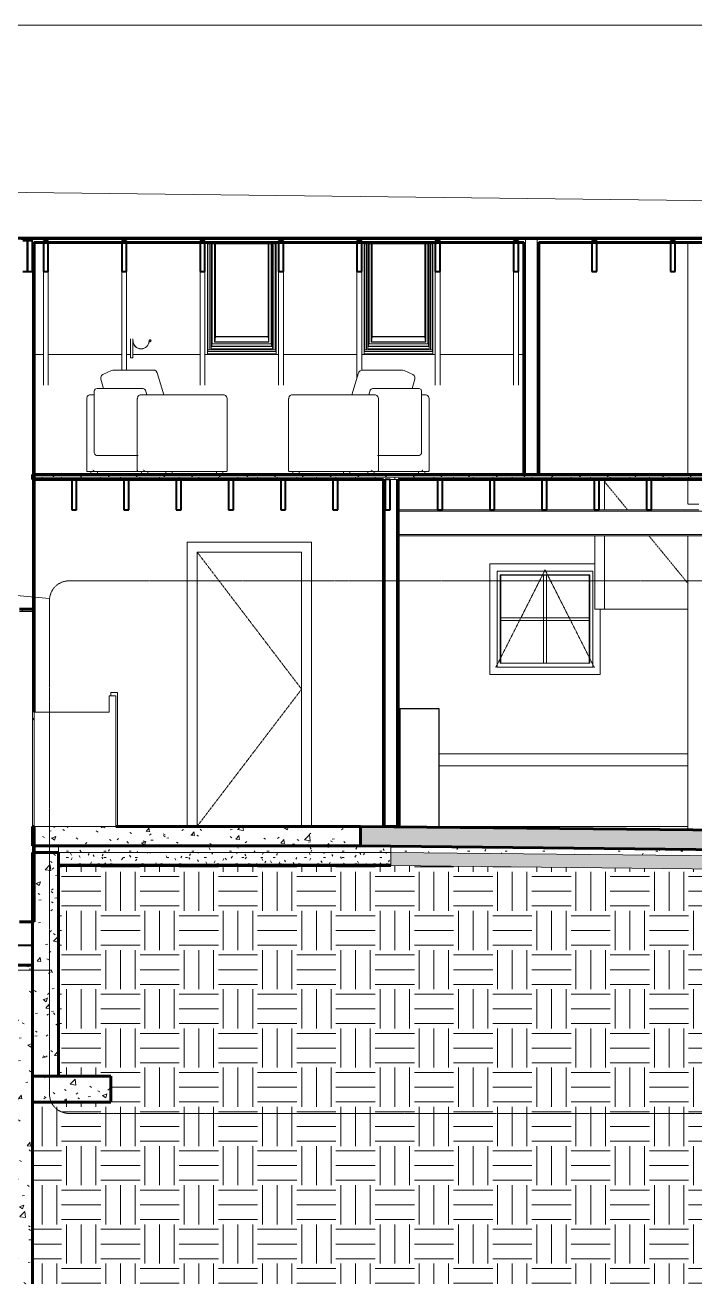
# Model space of a CAD drawing. Header units: inches. Extents: x 94 to 2128, y -110 to 279.
# Drawn here: x 1597 to 1802.1, y -110.1 to 275.3 of the extents above; entities that cross this region are included whole.
import ezdxf

# ---------------------------------------------------------------- set-up
doc = ezdxf.new("R2010")
doc.units = ezdxf.units.IN
doc.header["$MEASUREMENT"] = 0
for name, pattern in [('Dash 1_16_', [0.125, 0.0625, -0.0625]), ('Dash Dot 3_16_', [0.3125, 0.1875, -0.0625, 0, -0.0625]), ('Hidden 1_8_', [0.1875, 0.125, -0.0625])]:
    doc.linetypes.add(name, pattern=pattern)
for name, color, linetype, lineweight in [('A-ANNO-SYMB', 150, 'Continuous', 9), ('A-DETL-HDLN', 90, 'Hidden 1_8_', 9), ('A-DOOR', 31, 'Continuous', 18), ('A-DOOR-FRAM', 31, 'Continuous', 9), ('A-FLOR', 192, 'Continuous', 18), ('A-FLOR-MCUT', 51, 'Continuous', 18), ('A-FLOR-PATT', 8, 'Continuous', 60), ('A-GENM', 13, 'Continuous', 9), ('A-GLAZ', 151, 'Continuous', 18), ('A-ROOF', 132, 'Continuous', 18), ('A-ROOF-OTLN', 132, 'Continuous', 9), ('A-WALL', 113, 'Continuous', 18), ('A-WALL-PATT', 111, 'Continuous', 18), ('C-BLDG-PADS', 91, 'Continuous', 9), ('C-TOPO', 7, 'Continuous', 9), ('I-FURN', 30, 'Continuous', 9), ('I-WALL', 2, 'Continuous', 18), ('L-SITE-WALL', 31, 'Continuous', 18), ('Q-CASE', 31, 'Continuous', 9), ('Q-SPCQ', 91, 'Continuous', 9), ('S-BEAM', 12, 'Continuous', 9), ('S-COLS', 52, 'Continuous', 9), ('S-FNDN', 32, 'Continuous', 18)]:
    doc.layers.add(name, color=color, linetype=linetype, lineweight=lineweight)
pattern_1 = [(0, (-179.802, -54.394), (15.36, 3.84), [0.634, -10.886, 0.634, -10.886, -61.44]), (0, (-179.802, -54.394), (15.36, 3.84), [-23.04, 0.634, -22.406, 0.634, -10.886, -26.88]), (0, (-179.802, -54.394), (15.36, 3.84), [-57.6, 0.634, -7.046, 0.634, -18.566]), (120, (-174.042, -52.474), (-11.0055376, 11.38215), [0.634, -10.886, 0.634, -10.886, -61.44]), (120, (-174.042, -52.474), (-11.0055376, 11.38215), [-23.04, 0.634, -22.406, 0.634, -10.886, -26.88]), (120, (-174.042, -52.474), (-11.0055376, 11.38215), [-57.6, 0.634, -7.046, 0.634, -18.566]), (240, (-172.122, -44.794), (-4.3544624, -15.22215), [0.634, -10.886, 0.634, -10.886, -61.44]), (240, (-172.122, -44.794), (-4.3544624, -15.22215), [-23.04, 0.634, -22.406, 0.634, -10.886, -26.88]), (240, (-172.122, -44.794), (-4.3544624, -15.22215), [-57.6, 0.634, -7.046, 0.634, -18.566])]
pattern_2 = [(0, (-179.802, -54.394), (12, 12), [12, -12]), (0, (-179.802, -49.894), (12, 12), [12, -12]), (0, (-179.802, -45.394), (12, 12), [12, -12]), (90, (-178.302, -43.894), (-12, 12), [12, -12]), (90, (-173.802, -43.894), (-12, 12), [12, -12]), (90, (-169.302, -43.894), (-12, 12), [12, -12])]
pattern_3 = [(0, (-179.802, -54.394), (7.68, 1.92), [0.634, -5.126, 0.634, -5.126, -30.72]), (0, (-179.802, -54.394), (7.68, 1.92), [-11.52, 0.634, -10.886, 0.634, -5.126, -13.44]), (0, (-179.802, -54.394), (7.68, 1.92), [-28.8, 0.634, -3.206, 0.634, -8.966]), (120, (-176.922, -53.434), (-5.5027688, 5.6910751), [0.634, -5.126, 0.634, -5.126, -30.72]), (120, (-176.922, -53.434), (-5.5027688, 5.6910751), [-11.52, 0.634, -10.886, 0.634, -5.126, -13.44]), (120, (-176.922, -53.434), (-5.5027688, 5.6910751), [-28.8, 0.634, -3.206, 0.634, -8.966]), (240, (-175.962, -49.594), (-2.1772312, -7.6110751), [0.634, -5.126, 0.634, -5.126, -30.72]), (240, (-175.962, -49.594), (-2.1772312, -7.6110751), [-11.52, 0.634, -10.886, 0.634, -5.126, -13.44]), (240, (-175.962, -49.594), (-2.1772312, -7.6110751), [-28.8, 0.634, -3.206, 0.634, -8.966])]
pattern_4 = [(90, (-179.802, -54.394), (-6, 4e-16), [])]
pattern_5 = [(50, (-179.802, -54.394), (13.77135, -1.20496), [1.44, -15.84]), (355, (-179.802, -54.394), (-2.66442, 14.44218), [1.152, -12.672]), (100.451, (-178.654, -54.494), (11.107076, 13.237366), [1.224, -13.462]), (46.184, (-179.802, -50.554), (20.49128, -3.17785), [2.16, -23.76]), (96.636, (-178.094, -50.819), (17.94587, 18.70315), [1.836, -20.193]), (351.184, (-179.802, -50.554), (17.94541, 18.70261), [1.728, -19.008]), (21, (-177.882, -51.514), (11.46052, -7.730365), [1.44, -15.84]), (326, (-177.882, -51.514), (4.67135, 13.92315), [1.152, -12.672]), (71.451, (-176.927, -52.158), (16.13207, 6.19284), [1.224, -13.462]), (37.5, (-179.802, -54.394), (0.233123, 6.39175), [0.634, -11.885, 0.634, -12.23, -12.72]), (37.5, (-179.802, -54.394), (0.233123, 6.39175), [-25.382, 0.634, -12.086]), (7.5, (-179.802, -54.394), (5.05073, 7.57304), [0.634, -6.701, 0.634, -11.597, -4.848]), (7.5, (-179.802, -54.394), (5.05073, 7.57304), [-19.565, 0.634, -4.214]), (327.5, (-184.084, -54.394), (10.24958, -0.43289), [0.634, -4.166, 0.634, -14.342, -19.872]), (327.5, (-184.084, -54.394), (10.24958, -0.43289), [-19.776, 0.634, -19.238]), (317.5, (-186.004, -54.394), (11.19739, 1.922144), [0.634, -5.606, 0.634, -9.312, -14.112]), (317.5, (-186.004, -54.394), (11.19739, 1.922144), [-16.186, 0.634, -13.478])]

# ---------------------------------------------------------------- blocks, each defined once
blk = doc.blocks.new('Dryer - 27_ x 25_ x 35_-194783-Section - North_South - Looking East - Kitchen _ Stair _ Garage')
at = {"layer": 'Q-SPCQ'}
for p, q in [((-35.72, 71), (-37.72, 71)), ((-37.72, 71), (-37.72, 70)), ((-35.72, 30), (-35.72, 71))]:
    blk.add_line(p, q, dxfattribs=at)
blk = doc.blocks.new('Casework 7 - Casework 1-284138-Section - North_South - Looking East - Kitchen _ Stair _ Garage')
at = {"layer": 'Q-CASE', "lineweight": 30}
for p, q in [((62.78, 66), (50.78, 66)), ((50.78, 66), (50.78, 30)), ((62.78, 30), (62.78, 66)), ((50.78, 30), (62.78, 30))]:
    blk.add_line(p, q, dxfattribs=at)
blk = doc.blocks.new('Single-Flush - 32_ x 84_-V17-Section - North_South - Looking East - Kitchen _ Stair _ Garage')
at = {"layer": 'A-DOOR', "linetype": 'Dash 1_16_', "lineweight": 9}
for p in [(-11.32, 114), (-11.32, 30)]:
    blk.add_line(p, (20.68, 72), dxfattribs=at)
at = {"layer": 'A-DOOR-FRAM'}
for p, q in [((-14.32, 117), (-14.32, 30)), ((23.68, 117), (-14.32, 117)), ((23.68, 30), (23.68, 117)), ((-11.32, 30), (-11.32, 114)), ((-11.32, 114), (20.68, 114)), ((20.68, 114), (20.68, 30))]:
    blk.add_line(p, q, dxfattribs=at)
blk = doc.blocks.new('Single_Seat_Sofa_by_Vaghi_13650 - Vaghi A1S-Single Seat-V18-Section - North_South - Looking East - Kitchen _ Stair _ Garage')
at = {"layer": 'I-FURN'}
for p, q in [((51.68, 169.68), (39.07, 169.68)), ((52.06, 169.6), (51.68, 169.68)), ((54.76, 168.38), (52.06, 169.6)), ((38.09, 168.88), (36.1, 162.1)), ((54.52, 164.07), (55.36, 166.9)), ((42.41, 162.1), (17.57, 162.1)), ((41.72, 163.53), (41.3, 162.1)), ((43.95, 164.07), (42.39, 164.07)), ((43.34, 162.1), (42.41, 162.1)), ((56.67, 164.07), (43.95, 164.07)), ((57.92, 162.1), (57.38, 162.1)), ((57.39, 144.39), (57.39, 163.28)), ((58.84, 162.1), (57.92, 162.1)), ((16.71, 160.92), (16.71, 138.84)), ((44.2, 138.84), (44.2, 160.92)), ((59.7, 138.84), (59.7, 160.92)), ((43.95, 143.6), (56.67, 143.6)), ((56.67, 143.6), (56.75, 143.62)), ((41.72, 138.68), (16.88, 138.68)), ((18, 138.68), (18, 137.69)), ((19.97, 137.69), (19.97, 138.68)), ((33.51, 138.68), (33.51, 137.69)), ((35.48, 137.69), (35.48, 138.68)), ((40.94, 138.68), (40.94, 137.69)), ((41.72, 138.68), (44.03, 138.68)), ((42.91, 137.69), (42.91, 138.68)), ((44.03, 138.68), (57.22, 138.68)), ((56.44, 138.68), (56.44, 137.69)), ((57.22, 138.68), (59.54, 138.68)), ((58.41, 137.69), (58.41, 138.68))]:
    blk.add_line(p, q, dxfattribs=at)
at = {"layer": 'I-FURN', "flags": 128}
for points in [[(39.07, 169.68), (38.56, 169.52), (38.19, 169.11), (38.09, 168.88)], [(55.36, 166.9), (55.39, 167.52), (55.16, 168.06), (54.76, 168.38)], [(17.57, 162.1), (17.15, 161.96), (16.85, 161.58), (16.72, 161.02), (16.71, 160.92)], [(42.39, 164.07), (41.98, 163.92), (41.72, 163.54), (41.72, 163.53)], [(43.34, 162.1), (43.76, 161.96), (44.06, 161.58), (44.19, 161.02), (44.2, 160.92)], [(57.39, 163.28), (57.25, 163.74), (56.92, 164.02), (56.67, 164.07)], [(58.84, 162.1), (59.26, 161.96), (59.56, 161.58), (59.7, 161.02), (59.7, 160.92)], [(56.87, 143.67), (57.09, 143.75), (57.35, 144.12), (57.39, 144.39)]]:
    blk.add_lwpolyline(points, dxfattribs=at)
at = {"layer": 'I-FURN'}
for points, knots in [([(16.88, 138.68), (16.85, 138.68), (16.81, 138.68), (16.77, 138.71), (16.75, 138.73), (16.73, 138.75), (16.72, 138.77), (16.72, 138.8), (16.71, 138.83), (16.71, 138.86), (16.72, 138.87)], [0, 0, 0, 0, 0.1666667, 0.25, 0.3333333, 0.4166667, 0.4583333, 0.5, 0.5833333, 0.6666667, 0.6666667, 0.6666667, 0.6666667]), ([(41.72, 138.68), (41.75, 138.68), (41.79, 138.68), (41.86, 138.71), (41.91, 138.73), (41.95, 138.75), (41.99, 138.77), (42.02, 138.8), (42.06, 138.83), (42.1, 138.87), (42.13, 138.9), (42.16, 138.93), (42.21, 138.98), (42.25, 139.04), (42.27, 139.07)], [0, 0, 0, 0, 0.166667, 0.25, 0.333333, 0.416667, 0.458333, 0.5, 0.583333, 0.666667, 0.708333, 0.75, 0.833333, 1, 1, 1, 1]), ([(44.03, 138.68), (44.06, 138.68), (44.1, 138.68), (44.14, 138.71), (44.16, 138.73), (44.18, 138.75), (44.19, 138.77), (44.19, 138.8), (44.2, 138.83), (44.19, 138.87), (44.19, 138.9), (44.18, 138.93), (44.17, 138.98), (44.14, 139.04), (44.12, 139.07)], [0, 0, 0, 0, 0.166667, 0.25, 0.333333, 0.416667, 0.458333, 0.5, 0.583333, 0.666667, 0.708333, 0.75, 0.833333, 1, 1, 1, 1]), ([(57.77, 139.07), (57.75, 139.04), (57.72, 138.98), (57.66, 138.92), (57.62, 138.88), (57.59, 138.85), (57.56, 138.82), (57.53, 138.8), (57.49, 138.77), (57.46, 138.75), (57.41, 138.73), (57.36, 138.71), (57.3, 138.68), (57.25, 138.68), (57.22, 138.68)], [0, 0, 0, 0, 0.166667, 0.25, 0.333333, 0.375, 0.416667, 0.5, 0.541667, 0.583333, 0.666667, 0.75, 0.833333, 1, 1, 1, 1]), ([(59.63, 139.07), (59.65, 139.04), (59.67, 138.98), (59.69, 138.92), (59.7, 138.88), (59.7, 138.85), (59.7, 138.82), (59.7, 138.8), (59.69, 138.77), (59.68, 138.75), (59.67, 138.73), (59.64, 138.71), (59.6, 138.68), (59.57, 138.68), (59.54, 138.68)], [0, 0, 0, 0, 0.166667, 0.25, 0.333333, 0.375, 0.416667, 0.5, 0.541667, 0.583333, 0.666667, 0.75, 0.833333, 1, 1, 1, 1])]:
    blk.add_open_spline(points, degree=3, knots=knots, dxfattribs=at)
blk = doc.blocks.new('Single_Seat_Sofa_by_Vaghi_13650 - Vaghi A1S-Single Seat-448148-Section - North_South - Looking East - Kitchen _ Stair _ Garage')
at = {"layer": 'I-FURN'}
for p, q in [((-37.5, 169.6), (-40.19, 168.38)), ((-37.12, 169.68), (-37.5, 169.6)), ((-24.5, 169.68), (-37.12, 169.68)), ((-40.79, 166.9), (-39.95, 164.07)), ((-21.53, 162.1), (-23.53, 168.88)), ((-43.35, 162.1), (-44.28, 162.1)), ((-42.82, 162.1), (-43.35, 162.1)), ((-42.82, 163.28), (-42.82, 144.39)), ((-42.11, 164.07), (-42.18, 164.04)), ((-29.38, 164.07), (-42.11, 164.07)), ((-27.83, 164.07), (-29.38, 164.07)), ((-27.85, 162.1), (-28.77, 162.1)), ((-3, 162.1), (-27.85, 162.1)), ((-26.73, 162.1), (-27.15, 163.53)), ((-45.13, 160.92), (-45.13, 138.84)), ((-29.63, 160.92), (-29.63, 138.84)), ((-2.14, 138.84), (-2.14, 160.92)), ((-42.11, 143.6), (-29.38, 143.6)), ((-44.97, 138.68), (-42.66, 138.68)), ((-43.84, 138.68), (-43.84, 137.69)), ((-42.66, 138.68), (-29.47, 138.68)), ((-41.87, 137.69), (-41.87, 138.68)), ((-29.47, 138.68), (-27.15, 138.68)), ((-28.34, 138.68), (-28.34, 137.69)), ((-2.31, 138.68), (-27.15, 138.68)), ((-26.37, 137.69), (-26.37, 138.68)), ((-20.91, 138.68), (-20.91, 137.69)), ((-18.94, 137.69), (-18.94, 138.68)), ((-5.4, 138.68), (-5.4, 137.69)), ((-3.44, 137.69), (-3.44, 138.68))]:
    blk.add_line(p, q, dxfattribs=at)
at = {"layer": 'I-FURN', "flags": 128}
for points in [[(-23.53, 168.88), (-23.81, 169.37), (-24.27, 169.65), (-24.5, 169.68)], [(-40.19, 168.38), (-40.61, 168.03), (-40.83, 167.48), (-40.79, 166.9)], [(-44.28, 162.1), (-44.69, 161.96), (-44.99, 161.58), (-45.13, 161.02), (-45.13, 160.92)], [(-42.3, 164), (-42.52, 163.92), (-42.78, 163.54), (-42.82, 163.28)], [(-28.77, 162.1), (-29.19, 161.96), (-29.49, 161.58), (-29.62, 161.02), (-29.63, 160.92)], [(-27.15, 163.53), (-27.39, 163.91), (-27.8, 164.07), (-27.83, 164.07)], [(-3, 162.1), (-2.58, 161.96), (-2.28, 161.58), (-2.15, 161.02), (-2.14, 160.92)], [(-42.82, 144.39), (-42.69, 143.93), (-42.35, 143.65), (-42.11, 143.6)]]:
    blk.add_lwpolyline(points, dxfattribs=at)
at = {"layer": 'I-FURN'}
for points, knots in [([(-44.97, 138.68), (-45, 138.68), (-45.04, 138.68), (-45.07, 138.71), (-45.1, 138.73), (-45.11, 138.75), (-45.12, 138.77), (-45.13, 138.8), (-45.13, 138.83), (-45.13, 138.87), (-45.13, 138.9), (-45.12, 138.93), (-45.1, 138.98), (-45.08, 139.04), (-45.06, 139.07)], [0, 0, 0, 0, 0.166667, 0.25, 0.333333, 0.416667, 0.458333, 0.5, 0.583333, 0.666667, 0.708333, 0.75, 0.833333, 1, 1, 1, 1]), ([(-42.66, 138.68), (-42.68, 138.68), (-42.73, 138.68), (-42.79, 138.71), (-42.85, 138.73), (-42.89, 138.75), (-42.92, 138.77), (-42.96, 138.8), (-43, 138.83), (-43.04, 138.87), (-43.07, 138.9), (-43.1, 138.93), (-43.15, 138.98), (-43.18, 139.04), (-43.21, 139.07)], [0, 0, 0, 0, 0.166667, 0.25, 0.333333, 0.416667, 0.458333, 0.5, 0.583333, 0.666667, 0.708333, 0.75, 0.833333, 1, 1, 1, 1]), ([(-29.55, 139.07), (-29.57, 139.04), (-29.6, 138.98), (-29.62, 138.92), (-29.63, 138.88), (-29.63, 138.85), (-29.63, 138.82), (-29.62, 138.8), (-29.62, 138.77), (-29.61, 138.75), (-29.59, 138.73), (-29.57, 138.71), (-29.53, 138.68), (-29.49, 138.68), (-29.47, 138.68)], [0, 0, 0, 0, 0.166667, 0.25, 0.333333, 0.375, 0.416667, 0.5, 0.541667, 0.583333, 0.666667, 0.75, 0.833333, 1, 1, 1, 1]), ([(-27.7, 139.07), (-27.68, 139.04), (-27.65, 138.98), (-27.59, 138.92), (-27.55, 138.88), (-27.52, 138.85), (-27.49, 138.82), (-27.45, 138.8), (-27.42, 138.77), (-27.38, 138.75), (-27.34, 138.73), (-27.29, 138.71), (-27.22, 138.68), (-27.18, 138.68), (-27.15, 138.68)], [0, 0, 0, 0, 0.166667, 0.25, 0.333333, 0.375, 0.416667, 0.5, 0.541667, 0.583333, 0.666667, 0.75, 0.833333, 1, 1, 1, 1]), ([(-2.15, 138.87), (-2.15, 138.87), (-2.15, 138.85), (-2.14, 138.82), (-2.15, 138.8), (-2.15, 138.77), (-2.16, 138.75), (-2.18, 138.73), (-2.2, 138.71), (-2.24, 138.68), (-2.28, 138.68), (-2.31, 138.68)], [0.3333333, 0.3333333, 0.3333333, 0.3333333, 0.375, 0.4166667, 0.5, 0.5416667, 0.5833333, 0.6666667, 0.75, 0.8333333, 1, 1, 1, 1])]:
    blk.add_open_spline(points, degree=3, knots=knots, dxfattribs=at)
blk = doc.blocks.new('Window-skylight-VELUX_VS-deck_mounted-manual-venting - C08-1273973-Section - North_South - Looking East - Kitchen _ Stair _ Garage')
at = {"layer": 'A-GLAZ'}
for p, q in [((39.9, 208.41), (40.53, 208.41)), ((40.01, 175.94), (40.01, 208.41)), ((40.53, 175.92), (40.53, 208.76)), ((40.95, 208.76), (40.95, 176.2)), ((40.95, 208.41), (59.73, 208.41)), ((41.19, 208.41), (41.19, 177.07)), ((41.32, 177.8), (41.32, 208.41)), ((42.01, 208.41), (42.01, 178.24)), ((42.08, 178.33), (42.08, 208.41)), ((42.28, 179.92), (42.28, 208.41)), ((42.28, 180.04), (42.28, 208.41)), ((58.4, 208.41), (58.4, 179.92)), ((58.4, 208.41), (58.4, 180.04)), ((58.61, 208.41), (58.61, 178.33)), ((58.67, 178.24), (58.67, 208.41)), ((59.36, 208.41), (59.36, 177.8)), ((59.49, 177.07), (59.49, 208.41)), ((59.73, 176.2), (59.73, 208.76)), ((60.15, 208.76), (60.15, 175.92)), ((60.15, 208.41), (60.78, 208.41)), ((60.67, 208.41), (60.67, 175.94)), ((41.19, 178.37), (41.32, 178.46)), ((41.32, 178.25), (41.19, 178.25)), ((59.36, 177.8), (41.32, 177.8)), ((42.01, 178.24), (42.08, 178.33)), ((42.01, 178.24), (58.67, 178.24)), ((42.08, 178.33), (42.28, 179.92)), ((58.61, 178.33), (42.08, 178.33)), ((42.28, 179.92), (42.28, 180.04)), ((58.4, 180.04), (42.28, 180.04)), ((58.4, 179.92), (42.28, 179.92)), ((58.4, 179.92), (58.4, 180.04)), ((58.61, 178.33), (58.4, 179.92)), ((58.67, 178.24), (58.61, 178.33)), ((59.49, 178.37), (59.36, 178.46)), ((59.49, 178.25), (59.36, 178.25)), ((39.84, 175.45), (40.01, 175.94)), ((39.84, 175.45), (60.84, 175.45)), ((40.53, 175.94), (40.01, 175.94)), ((60.15, 175.92), (40.53, 175.92)), ((59.73, 176.92), (40.95, 176.92)), ((40.95, 176.2), (59.73, 176.2)), ((41.19, 177.07), (59.49, 177.07)), ((60.67, 175.94), (60.15, 175.94)), ((60.84, 175.45), (60.67, 175.94))]:
    blk.add_line(p, q, dxfattribs=at)
blk = doc.blocks.new('W-Wide Flange - W8X24-1195520-Section - North_South - Looking East - Kitchen _ Stair _ Garage')
at = {"layer": 'S-BEAM'}
for p, q in [((62.29, 126.94), (50.28, 126.94)), ((341.53, 126.54), (50.28, 126.54)), ((78.29, 126.94), (63.79, 126.94)), ((94.29, 126.94), (79.79, 126.94)), ((110.29, 126.94), (95.79, 126.94)), ((126.29, 126.94), (111.79, 126.94)), ((142.29, 126.94), (127.79, 126.94)), ((158.29, 126.94), (143.79, 126.94)), ((174.29, 126.94), (159.79, 126.94)), ((190.29, 126.94), (175.79, 126.94)), ((206.29, 126.94), (191.79, 126.94)), ((222.29, 126.94), (207.79, 126.94)), ((238.29, 126.94), (223.79, 126.94)), ((254.29, 126.94), (239.79, 126.94)), ((270.29, 126.94), (255.79, 126.94)), ((286.29, 126.94), (271.79, 126.94)), ((302.29, 126.94), (287.79, 126.94)), ((318.29, 126.94), (303.79, 126.94)), ((334.29, 126.94), (319.79, 126.94)), ((341.53, 126.94), (335.79, 126.94)), ((50.28, 119.41), (341.53, 119.41)), ((341.53, 119.01), (50.28, 119.01))]:
    blk.add_line(p, q, dxfattribs=at)
blk = doc.blocks.new('Dimension Lumber - 6_x6_-955831-Section - North_South - Looking East - Kitchen _ Stair _ Garage')
at = {"layer": 'S-BEAM', "lineweight": 40}
for p, q in [((-61.72, -6.5), (-67.72, -6.5)), ((-67.72, -6.5), (-67.72, -12.5)), ((-61.72, -12.5), (-61.72, -6.5)), ((-67.72, -12.5), (-61.72, -12.5))]:
    blk.add_line(p, q, dxfattribs=at)
blk = doc.blocks.new('Window-Awning-Andersen-400_Series - 31-1_2_ x 31-1_2_-V31-Section - North_South - Looking East - Kitchen _ Stair _ Garage')
at = {"layer": 'A-GENM'}
for p, q in [((94.79, 106.88), (94.79, 80)), ((95.67, 106.88), (95.67, 80)), ((81.73, 93.88), (108.73, 93.88)), ((81.73, 93), (108.73, 93))]:
    blk.add_line(p, q, dxfattribs=at)
at = {"layer": 'A-GLAZ', "lineweight": 9}
for p, q in [((78.32, 76.48), (78.32, 110.41)), ((78.32, 110.41), (110.47, 110.41)), ((109.89, 108.16), (80.57, 108.16)), ((80.57, 108.16), (80.57, 78.73)), ((80.59, 78.73), (80.59, 108.14)), ((80.59, 108.14), (109.87, 108.14)), ((109.87, 108.14), (109.87, 78.73)), ((109.89, 78.73), (109.89, 108.16)), ((81.48, 80), (81.48, 106.98)), ((81.48, 106.98), (108.98, 106.98)), ((81.73, 106.88), (81.73, 80)), ((108.73, 106.88), (81.73, 106.88)), ((108.73, 80), (108.73, 106.88)), ((108.98, 106.98), (108.98, 80)), ((112.14, 96.5), (112.14, 76.48)), ((80.57, 78.73), (109.89, 78.73)), ((108.98, 80), (81.48, 80)), ((81.73, 80), (108.73, 80)), ((112.14, 76.48), (78.32, 76.48))]:
    blk.add_line(p, q, dxfattribs=at)
at = {"layer": 'A-GLAZ', "linetype": 'Dash 1_16_', "lineweight": 9}
for q in [(80.06, 78.5), (110.4, 78.5)]:
    blk.add_line((95.23, 108.5), q, dxfattribs=at)
blk = doc.blocks.new('Dimension Lumber - 2x10_s-1270840-Section - North_South - Looking East - Kitchen _ Stair _ Garage')
at = {"layer": 'S-BEAM', "lineweight": 40}
for p, q in [((-48.21, 136.19), (-49.71, 136.19)), ((-49.71, 136.19), (-49.71, 126.94)), ((-48.21, 126.94), (-48.21, 136.19)), ((-49.71, 126.94), (-48.21, 126.94))]:
    blk.add_line(p, q, dxfattribs=at)
blk = doc.blocks.new('Dimension Lumber - 2x8-V41-Section - North_South - Looking East - Kitchen _ Stair _ Garage')
at = {"layer": 'S-BEAM'}
for p, q in [((85.59, 165.06), (85.59, 199.9)), ((87.09, 165.06), (87.09, 199.9))]:
    blk.add_line(p, q, dxfattribs=at)
blk = doc.blocks.new('Dimension Lumber - 2x8-V42-Section - North_South - Looking East - Kitchen _ Stair _ Garage')
at = {"layer": 'S-BEAM'}
for p, q in [((37.59, 167.16), (37.59, 199.9)), ((39.09, 169.67), (39.09, 199.9))]:
    blk.add_line(p, q, dxfattribs=at)
blk = doc.blocks.new('Dimension Lumber - 2x8-V43-Section - North_South - Looking East - Kitchen _ Stair _ Garage')
at = {"layer": 'S-BEAM'}
for p, q in [((-34.41, 169.67), (-34.41, 199.9)), ((-32.91, 169.67), (-32.91, 199.9))]:
    blk.add_line(p, q, dxfattribs=at)
blk = doc.blocks.new('Dimension Lumber - 2x8-V44-Section - North_South - Looking East - Kitchen _ Stair _ Garage')
at = {"layer": 'S-BEAM', "lineweight": 40}
for p, q in [((399.09, 209.34), (397.59, 209.34)), ((397.59, 209.34), (397.59, 199.9)), ((399.09, 199.9), (399.09, 209.34)), ((397.59, 199.9), (399.09, 199.9))]:
    blk.add_line(p, q, dxfattribs=at)
blk = doc.blocks.new('Single-Flush - 32_ x 78_-V51-Section - North_South - Looking East - Kitchen _ Stair _ Garage')
at = {"layer": 'A-DOOR', "linetype": 'Dash 1_16_', "lineweight": 9}
for p, q in [((114.03, 136.19), (113.47, 135.5)), ((120.49, 126.94), (113.47, 135.5)), ((139.01, 104.37), (126.99, 119.01))]:
    blk.add_line(p, q, dxfattribs=at)
at = {"layer": 'A-DOOR', "lineweight": 9}
blk.add_line((113.47, 96.5), (139.01, 96.5), dxfattribs=at)
at = {"layer": 'A-DOOR-FRAM'}
for p, q in [((113.47, 126.94), (113.47, 136.19)), ((110.47, 119.01), (110.47, 96.5)), ((113.47, 96.5), (113.47, 119.01)), ((110.47, 96.5), (113.47, 96.5))]:
    blk.add_line(p, q, dxfattribs=at)
blk = doc.blocks.new('Washer - 27_ x 25_ x 35_-194785-Section - North_South - Looking East - Kitchen _ Stair _ Garage')
at = {"layer": 'Q-SPCQ'}
for p, q in [((-36.22, 70), (-38.22, 70)), ((-38.22, 70), (-38.22, 65)), ((-36.22, 30), (-36.22, 70)), ((-61.22, 65), (-61.22, 30)), ((-38.22, 65), (-61.22, 65)), ((-61.22, 30), (-36.22, 30))]:
    blk.add_line(p, q, dxfattribs=at)

msp = doc.modelspace()

# ---------------------------------------------------------------- hatches: boundary and pattern name
at = {"layer": 'A-FLOR-PATT', "lineweight": 9}
h = msp.add_hatch(dxfattribs=at)
h.set_pattern_fill('FP_19', color=256, style=0, pattern_type=2)
h.set_pattern_definition([(135, (-179.802, -54.394), (-4.24264, -4.24264), [])])
h.paths.add_polyline_path([(2057.41434, 136.94231), (2057.41434, 137.69231), (1599.28934, 137.69231), (1599.28934, 136.94231), (2054.6837, 136.94231)], flags=0)
h = msp.add_hatch(dxfattribs=at)
h.set_pattern_fill('FP_18', color=256, style=0, pattern_type=2)
h.set_pattern_definition(pattern_4)
h.paths.add_polyline_path([(2057.41434, 136.19231), (2057.41434, 136.94231), (1599.28934, 136.94231), (1599.28934, 136.19231), (2054.6837, 136.19231)], flags=0)
h = msp.add_hatch(dxfattribs=at)
h.set_pattern_fill('FP_18', color=256, style=0, pattern_type=2)
h.set_pattern_definition(pattern_4)
h.paths.add_polyline_path([(1597.32433, 95.75), (1599.28934, 95.75), (1599.28934, 96.5), (1517.7397, 96.5), (1517.7397, 95.75), (1595.78934, 95.75)], flags=0)
h.paths.add_polyline_path([(1167.03934, 95.75), (1487.57945, 95.75), (1487.55808, 96.5), (1167.03934, 96.5)], flags=0)
h = msp.add_hatch(dxfattribs=at)
h.set_pattern_fill('FP_17', color=256, style=0, pattern_type=2)
h.set_pattern_definition(pattern_5)
h.paths.add_polyline_path([(1699.69228, 24), (1699.69228, 30), (1599.28934, 30), (1599.28934, 24), (1688.7962, 24)], flags=0)
h = msp.add_hatch(dxfattribs=at)
h.set_pattern_fill('FP_17', color=256, style=0, pattern_type=2)
h.set_pattern_definition(pattern_5)
h.paths.add_polyline_path([(2062.15905, 20.22398), (2062.15905, 26.2243), (1699.69228, 30), (1699.69228, 23.99967), (2054.6837, 20.30185)], flags=0)
at = {"layer": 'A-WALL-PATT', "lineweight": 9}
h = msp.add_hatch(dxfattribs=at)
h.set_pattern_fill('FP_16', color=256, style=0, pattern_type=2)
h.set_pattern_definition(pattern_1)
h.paths.add_polyline_path([(1599.78934, 96.5), (1599.78934, 138.5), (1599.28934, 138.5), (1599.28934, 96.5)], flags=0)
h.paths.add_polyline_path([(1599.78934, 172.5), (1599.78934, 208.75673), (1599.28934, 208.75673), (1599.28934, 172.5)], flags=0)
h = msp.add_hatch(dxfattribs=at)
h.set_pattern_fill('FP_16', color=256, style=0, pattern_type=2)
h.set_pattern_definition(pattern_1)
h.paths.add_polyline_path([(1749.78934, 137.69231), (1750.28934, 137.69231), (1750.28934, 208.75673), (1749.78934, 208.75673), (1749.78934, 160.87975)], flags=0)
h = msp.add_hatch(dxfattribs=at)
h.set_pattern_fill('FP_16', color=256, style=0, pattern_type=2)
h.set_pattern_definition(pattern_1)
h.paths.add_polyline_path([(1753.78934, 137.69231), (1754.28934, 137.69231), (1754.28934, 208.75673), (1753.78934, 208.75673), (1753.78934, 160.87975)], flags=0)
h = msp.add_hatch(dxfattribs=at)
h.set_pattern_fill('FP_16', color=256, style=0, pattern_type=2)
h.set_pattern_definition(pattern_1)
h.paths.add_polyline_path([(1599.78934, 138.5), (1599.78934, 172.5), (1599.28934, 172.5), (1599.28934, 138.5)], flags=0)
h = msp.add_hatch(dxfattribs=at)
h.set_pattern_fill('FP_16', color=256, style=0, pattern_type=2)
h.set_pattern_definition(pattern_1)
h.paths.add_polyline_path([(1707.28934, 30), (1707.28934, 136.19231), (1706.78934, 136.19231), (1706.78934, 30)], flags=0)
h = msp.add_hatch(dxfattribs=at)
h.set_pattern_fill('FP_16', color=256, style=0, pattern_type=2)
h.set_pattern_definition(pattern_1)
h.paths.add_polyline_path([(1711.28934, 30), (1711.28934, 136.19231), (1710.78934, 136.19231), (1710.78934, 30)], flags=0)
h = msp.add_hatch(dxfattribs=at)
h.set_pattern_fill('FP_16', color=256, style=0, pattern_type=2)
h.set_pattern_definition(pattern_1)
h.paths.add_polyline_path([(1599.61112, 0.75), (1599.78934, 0.75), (1599.78934, 96.5), (1599.28934, 96.5), (1599.28934, 0.75)], flags=0)
h = msp.add_hatch(dxfattribs=at)
h.set_pattern_fill('FP_17', color=256, style=0, pattern_type=2)
h.set_pattern_definition(pattern_5)
h.paths.add_polyline_path([(1599.28934, -46.5), (1607.28934, -46.5), (1607.28934, 22), (1599.28934, 22), (1599.28934, -28.7905)], flags=0)
h = msp.add_hatch(dxfattribs=at)
h.set_pattern_fill('FP_17', color=256, style=0, pattern_type=2)
h.set_pattern_definition(pattern_5)
h.paths.add_polyline_path([(1599.28934, -110.07775), (1599.28934, -12.5), (1587.28934, -12.5), (1587.28934, -110.07775)], flags=0)
at = {"layer": 'C-BLDG-PADS'}
h = msp.add_hatch(dxfattribs=at)
h.set_pattern_fill('FP_16', color=256, style=0, pattern_type=2)
h.set_pattern_definition(pattern_1)
h.paths.add_polyline_path([(1688.7962, 22), (1709.03934, 22), (1709.03934, 24), (1607.28934, 24), (1607.28934, 22), (1615.6187, 22)], flags=0)
h = msp.add_hatch(dxfattribs=at)
h.set_pattern_fill('FP_16', color=256, style=0, pattern_type=2)
h.set_pattern_definition(pattern_1)
h.paths.add_polyline_path([(2057.91434, 18.36545), (2057.91434, 20.36556), (1709.03934, 23.99967), (1709.03934, 21.99957), (2054.6837, 18.3991)], flags=0)
h = msp.add_hatch(dxfattribs=at)
h.set_pattern_fill('FP_21', color=256, style=0, pattern_type=2)
h.set_pattern_definition(pattern_3)
h.paths.add_polyline_path([(1688.7962, 18), (1709.03934, 18), (1709.03934, 22), (1607.28934, 22), (1607.28934, 18), (1615.6187, 18)], flags=0)
h = msp.add_hatch(dxfattribs=at)
h.set_pattern_fill('FP_21', color=256, style=0, pattern_type=2)
h.set_pattern_definition(pattern_3)
h.paths.add_polyline_path([(2057.91434, 14.36523), (2057.91434, 18.36545), (1709.03934, 21.99957), (1709.03934, 17.99935), (2054.6837, 14.39889)], flags=0)
at = {"layer": 'C-TOPO'}
h = msp.add_hatch(dxfattribs=at)
h.set_pattern_fill('FP_20', color=256, style=0, pattern_type=2)
h.set_pattern_definition(pattern_2)
h.paths.add_polyline_path([(1607.28934, -110.07775), (1709.03934, -110.07775), (1709.03934, 17.99372), (1607.28934, 17.99372), (1607.28934, -46.5), (1623.28934, -46.5), (1623.28934, -54.5), (1607.28934, -54.5), (1607.28934, -55.88625)], flags=0)
h = msp.add_hatch(dxfattribs=at)
h.set_pattern_fill('FP_20', color=256, style=0, pattern_type=2)
h.set_pattern_definition(pattern_2)
h.paths.add_polyline_path([(2034.603, -110.07775), (2057.91434, -110.07775), (2057.91434, -56.5), (2049.61386, -56.5), (2049.61386, -48.5), (2056.61386, -48.5), (2056.61386, 14.37878), (1709.03934, 17.99935), (1709.03934, -110.07775), (2032.74431, -110.07775)], flags=0)
h = msp.add_hatch(dxfattribs=at)
h.set_pattern_fill('FP_20', color=256, style=0, pattern_type=2)
h.set_pattern_definition(pattern_2)
h.paths.add_polyline_path([(1605.27787, -110.07775), (1607.28934, -110.07775), (1607.28934, -54.5), (1599.28934, -54.5), (1599.28934, -110.07775)], flags=0)
h.paths.add_polyline_path([(1587.79657, -12.5), (1593.28934, -12.5), (1593.28934, -9.5693), (1587.28934, -9.66872), (1587.28934, -12.5)], flags=0)
at = {"layer": 'S-FNDN', "lineweight": 9}
h = msp.add_hatch(dxfattribs=at)
h.set_pattern_fill('FP_17', color=256, style=0, pattern_type=2)
h.set_pattern_definition(pattern_5)
h.paths.add_polyline_path([(1615.6187, -54.5), (1623.28934, -54.5), (1623.28934, -46.5), (1599.28934, -46.5), (1599.28934, -54.5)], flags=0)

# ---------------------------------------------------------------- linework, layer by layer
at = {"layer": 'A-ANNO-SYMB'}
for p, q in [((1955.00543, 219.77256), (1092.64851, 230.20941)), ((1604.51034, 99.73912), (1145.97935, 142.56721))]:
    msp.add_line(p, q, dxfattribs=at)
at = {"layer": 'A-ANNO-SYMB', "linetype": 'Dash Dot 3_16_'}
for p, q in [((1967.53776, 105.18113), (1610.48434, 105.18113)), ((1604.48434, 99.18113), (1604.48434, -51.90457)), ((1610.48434, -57.90457), (1967.53776, -57.90457))]:
    msp.add_line(p, q, dxfattribs=at)
for centre, start, end in [((1610.48434, 99.18113), 90, 180), ((1610.48434, -51.90457), 180, 270)]:
    msp.add_arc(centre, 6, start, end, dxfattribs=at)
at = {"layer": 'A-DETL-HDLN'}
msp.add_line((1593.43716, -14), (1605.18716, -14), dxfattribs=at)
at = {"layer": 'A-FLOR', "lineweight": 60}
for p, q in [((2057.41434, 137.69231), (1599.28934, 137.69231)), ((1599.28934, 137.69231), (1599.28934, 136.19231)), ((1599.28934, 136.19231), (1706.78934, 136.19231)), ((1711.28934, 136.19231), (2057.41434, 136.19231)), ((1599.78934, 30), (1599.28934, 30)), ((1599.28934, 30), (1599.28934, 24)), ((1699.69228, 30), (1624.78934, 30)), ((2056.11386, 26.28728), (1699.69228, 30)), ((1699.69228, 24), (1699.69228, 30)), ((1599.28934, 24), (1699.69228, 24)), ((1699.69228, 24), (1699.69228, 23.99967)), ((1699.69228, 23.99967), (2062.15905, 20.22398))]:
    msp.add_line(p, q, dxfattribs=at)
at = {"layer": 'A-FLOR-MCUT'}
msp.add_line((2057.41434, 136.94231), (1599.28934, 136.94231), dxfattribs=at)
at = {"layer": 'A-ROOF'}
for p, q in [((2084.10184, 275.32608), (1575.60184, 275.32608)), ((1599.28934, 209.73301), (2084.10184, 209.73301)), ((1652.85184, 174.68527), (1652.85184, 208.75673)), ((1673.85184, 208.75673), (1673.85184, 174.68527)), ((1700.85184, 174.68527), (1700.85184, 208.75673)), ((1721.85184, 208.75673), (1721.85184, 174.68527)), ((1652.85184, 175.45349), (1673.85184, 175.45349)), ((1673.85184, 174.68527), (1652.85184, 174.68527)), ((1700.85184, 175.45349), (1721.85184, 175.45349)), ((1721.85184, 174.68527), (1700.85184, 174.68527))]:
    msp.add_line(p, q, dxfattribs=at)
at = {"layer": 'A-ROOF', "lineweight": 60}
for p, q in [((2084.10184, 210.05843), (1572.92359, 210.05843)), ((1599.78934, 208.75673), (1749.78934, 208.75673)), ((1754.28934, 208.75673), (1854.03934, 208.75673))]:
    msp.add_line(p, q, dxfattribs=at)
at = {"layer": 'A-ROOF-OTLN'}
for p, q in [((1629.28934, 179.30745), (1629.28934, 173.44066)), ((1630.03934, 173.44066), (1630.03934, 179.30745)), ((1630.10184, 178.69066), (1630.03934, 178.69066)), ((1635.13971, 178.49372), (1635.09508, 178.44908)), ((1602.60184, 174.5), (1599.78934, 174.5)), ((1626.60184, 174.5), (1604.10184, 174.5)), ((1629.28934, 174.5), (1628.10184, 174.5)), ((1629.28934, 173.44066), (1630.03934, 173.44066))]:
    msp.add_line(p, q, dxfattribs=at)
for centre, radius, start, end in [((1632.53934, 178.69066), 2.5, 180, 360), ((1632.53934, 178.69066), 2.4375, 180, 0), ((1635.28274, 178.69066), 0.3059, 232.1590092, 180), ((1635.28274, 178.69066), 0.2434, 234.0109671, 180)]:
    msp.add_arc(centre, radius, start, end, dxfattribs=at)
at = {"layer": 'A-WALL'}
for p, q in [((1599.28934, 209.73301), (1595.78934, 209.73301)), ((1599.28934, 22), (1599.28934, 209.73301)), ((1599.78934, 208.75673), (1599.28934, 208.75673)), ((1750.28934, 208.75673), (1749.78934, 208.75673)), ((1750.28934, 209.73301), (1750.28934, 137.69231)), ((1753.78934, 209.73301), (1753.78934, 137.69231)), ((1754.28934, 208.75673), (1753.78934, 208.75673)), ((1711.28934, 136.19231), (1706.78934, 136.19231)), ((1707.28934, 136.19231), (1707.28934, 30)), ((1710.78934, 136.19231), (1710.78934, 30)), ((1599.28934, 95.75), (1595.28934, 95.75)), ((1711.28934, 48.5), (1711.78934, 48.5)), ((1723.78934, 48.5), (1800.02071, 48.5))]:
    msp.add_line(p, q, dxfattribs=at)
at = {"layer": 'C-BLDG-PADS', "lineweight": 18}
for p, q in [((1607.28934, 24), (1607.28934, 22)), ((1709.03934, 24), (1699.69228, 24)), ((1709.03934, 17.99935), (1709.03934, 24)), ((2057.91434, 20.36556), (1709.03934, 23.99967)), ((1607.28934, 18), (1709.03934, 18)), ((1709.03934, 17.99935), (2057.91434, 14.36523))]:
    msp.add_line(p, q, dxfattribs=at)
at = {"layer": 'C-BLDG-PADS'}
for p, q in [((1709.03934, 22), (1607.28934, 22)), ((2057.91434, 18.36545), (1709.03934, 21.99957))]:
    msp.add_line(p, q, dxfattribs=at)
at = {"layer": 'C-TOPO', "lineweight": 80}
for p, q in [((1684.07281, 17.99372), (1607.28934, 17.99372)), ((1709.03934, 17.99372), (1684.07281, 17.99372))]:
    msp.add_line(p, q, dxfattribs=at)
at = {"layer": 'C-TOPO'}
for p, q in [((1684.07281, 17.99372), (1607.28934, 17.99372)), ((1709.03934, 17.99372), (1684.07281, 17.99372)), ((1709.03934, 17.99501), (1709.03934, 17.99935)), ((1709.03934, 17.99516), (1709.03934, 17.99935)), ((1709.03934, 17.99372), (1709.03934, 17.99516)), ((1709.03934, 17.99372), (1709.03934, 17.99501))]:
    msp.add_line(p, q, dxfattribs=at)
at = {"layer": 'C-TOPO', "lineweight": 80, "flags": 128}
for points in [[(1709.03934, 17.99935), (1709.03934, 17.99516), (1709.03934, 17.99372)], [(1709.03934, 17.99935), (1709.03934, 17.99501), (1709.03934, 17.99372)]]:
    msp.add_lwpolyline(points, dxfattribs=at)
at = {"layer": 'I-WALL', "lineweight": 60}
for p, q in [((1599.78934, 65), (1599.78934, 208.75673)), ((1749.78934, 208.75673), (1749.78934, 137.69231)), ((1754.28934, 137.69231), (1754.28934, 208.75673)), ((1706.78934, 136.19231), (1706.78934, 30)), ((1711.28934, 30), (1711.28934, 136.19231)), ((1595.28934, 96.5), (1599.78934, 96.5)), ((1599.78934, 0.75), (1599.78934, 30)), ((1706.78934, 30), (1711.28934, 30)), ((1595.28934, 0.75), (1599.78934, 0.75))]:
    msp.add_line(p, q, dxfattribs=at)
at = {"layer": 'I-WALL'}
for p, q in [((1602.60184, 174.49312), (1599.78934, 174.49312)), ((1626.60184, 174.49312), (1604.10184, 174.49312)), ((1629.28934, 174.49312), (1628.10184, 174.49312)), ((1650.60184, 174.49312), (1630.03934, 174.49312)), ((1674.60184, 174.49312), (1652.10184, 174.49312)), ((1698.60184, 174.49312), (1676.10184, 174.49312)), ((1722.60184, 174.49312), (1700.10184, 174.49312)), ((1746.60184, 174.49312), (1724.10184, 174.49312)), ((1749.78934, 174.49312), (1748.10184, 174.49312)), ((1699.69228, 30), (1706.78934, 30))]:
    msp.add_line(p, q, dxfattribs=at)
at = {"layer": 'L-SITE-WALL'}
for p, q in [((1711.78934, 52.25), (1711.28934, 52.25)), ((1800.02071, 52.25), (1723.78934, 52.25))]:
    msp.add_line(p, q, dxfattribs=at)
at = {"layer": 'S-BEAM', "lineweight": 40}
for p, q in [((1597.78934, 209.33823), (1596.28934, 209.33823)), ((1599.28934, 209.33823), (1597.78934, 209.33823)), ((1597.78934, 209.33823), (1597.78934, 199.90085)), ((1597.78934, 199.90085), (1597.78934, 209.33823)), ((1599.28934, 199.90085), (1599.28934, 209.33823)), ((1596.28934, 199.90085), (1597.78934, 199.90085)), ((1597.78934, 199.90085), (1599.28934, 199.90085))]:
    msp.add_line(p, q, dxfattribs=at)
at = {"layer": 'S-COLS'}
for p, q in [((1799.97684, 208.75673), (1799.97684, 137.69231)), ((1799.97684, 136.19231), (1799.97684, 128.69231)), ((1801.72684, 128.69231), (1800.02071, 128.69231)), ((1803.34396, 128.69231), (1801.72684, 128.69231)), ((1799.97684, 119.01231), (1799.97684, 28.95537))]:
    msp.add_line(p, q, dxfattribs=at)
at = {"layer": 'S-FNDN'}
for p, q in [((1711.78934, 30), (1711.28934, 30)), ((1800.02071, 30), (1723.78934, 30))]:
    msp.add_line(p, q, dxfattribs=at)
at = {"layer": 'S-FNDN', "lineweight": 60}
for p, q in [((1607.28934, 22), (1599.28934, 22)), ((1599.28934, -110.07775), (1599.28934, 22)), ((1607.28934, -46.5), (1607.28934, 22)), ((1599.28934, -12.5), (1587.28934, -12.5)), ((1623.28934, -46.5), (1599.28934, -46.5)), ((1623.28934, -54.5), (1623.28934, -46.5)), ((1599.28934, -54.5), (1623.28934, -54.5))]:
    msp.add_line(p, q, dxfattribs=at)

# ---------------------------------------------------------------- block references
at = {"layer": 'A-DOOR'}
for name in ['Single-Flush - 32_ x 78_-V51-Section - North_South - Looking East - Kitchen _ Stair _ Garage', 'Single-Flush - 32_ x 84_-V17-Section - North_South - Looking East - Kitchen _ Stair _ Garage']:
    msp.add_blockref(name, (1661.01157, 0), dxfattribs=at)
at = {"layer": 'A-GLAZ'}
for name, p in [('Window-skylight-VELUX_VS-deck_mounted-manual-venting - C08-1273973-Section - North_South - Looking East - Kitchen _ Stair _ Garage', (1613.01157, 0)), ('Window-skylight-VELUX_VS-deck_mounted-manual-venting - C08-1273973-Section - North_South - Looking East - Kitchen _ Stair _ Garage', (1661.01157, 0)), ('Window-Awning-Andersen-400_Series - 31-1_2_ x 31-1_2_-V31-Section - North_South - Looking East - Kitchen _ Stair _ Garage', (1661.01157, 0))]:
    msp.add_blockref(name, p, dxfattribs=at)
at = {"layer": 'I-FURN'}
for name in ['Single_Seat_Sofa_by_Vaghi_13650 - Vaghi A1S-Single Seat-448148-Section - North_South - Looking East - Kitchen _ Stair _ Garage', 'Single_Seat_Sofa_by_Vaghi_13650 - Vaghi A1S-Single Seat-V18-Section - North_South - Looking East - Kitchen _ Stair _ Garage']:
    msp.add_blockref(name, (1661.01157, 0), dxfattribs=at)
at = {"layer": 'Q-CASE'}
msp.add_blockref('Casework 7 - Casework 1-284138-Section - North_South - Looking East - Kitchen _ Stair _ Garage', (1661.01157, 0), dxfattribs=at)
at = {"layer": 'Q-SPCQ'}
for name in ['Washer - 27_ x 25_ x 35_-194785-Section - North_South - Looking East - Kitchen _ Stair _ Garage', 'Dryer - 27_ x 25_ x 35_-194783-Section - North_South - Looking East - Kitchen _ Stair _ Garage']:
    msp.add_blockref(name, (1661.01157, 0), dxfattribs=at)
at = {"layer": 'S-BEAM'}
for name, p in [('Dimension Lumber - 2x8-V44-Section - North_South - Looking East - Kitchen _ Stair _ Garage', (1205.01157, 0)), ('Dimension Lumber - 2x8-V44-Section - North_South - Looking East - Kitchen _ Stair _ Garage', (1229.01157, 0)), ('Dimension Lumber - 2x8-V44-Section - North_South - Looking East - Kitchen _ Stair _ Garage', (1253.01157, 0)), ('Dimension Lumber - 2x8-V44-Section - North_South - Looking East - Kitchen _ Stair _ Garage', (1277.01157, 0)), ('Dimension Lumber - 2x8-V44-Section - North_South - Looking East - Kitchen _ Stair _ Garage', (1301.01157, 0)), ('Dimension Lumber - 2x8-V44-Section - North_South - Looking East - Kitchen _ Stair _ Garage', (1325.01157, 0)), ('Dimension Lumber - 2x8-V44-Section - North_South - Looking East - Kitchen _ Stair _ Garage', (1349.01157, 0)), ('Dimension Lumber - 2x8-V44-Section - North_South - Looking East - Kitchen _ Stair _ Garage', (1373.01157, 0)), ('Dimension Lumber - 2x8-V44-Section - North_South - Looking East - Kitchen _ Stair _ Garage', (1397.01157, 0)), ('Dimension Lumber - 2x8-V41-Section - North_South - Looking East - Kitchen _ Stair _ Garage', (1517.01157, 0)), ('Dimension Lumber - 2x8-V43-Section - North_South - Looking East - Kitchen _ Stair _ Garage', (1661.01157, 0)), ('Dimension Lumber - 2x8-V41-Section - North_South - Looking East - Kitchen _ Stair _ Garage', (1565.01157, 0)), ('Dimension Lumber - 2x8-V41-Section - North_South - Looking East - Kitchen _ Stair _ Garage', (1589.01157, 0)), ('Dimension Lumber - 2x8-V42-Section - North_South - Looking East - Kitchen _ Stair _ Garage', (1661.01157, 0)), ('Dimension Lumber - 2x8-V41-Section - North_South - Looking East - Kitchen _ Stair _ Garage', (1637.01157, 0)), ('Dimension Lumber - 2x8-V41-Section - North_South - Looking East - Kitchen _ Stair _ Garage', (1661.01157, 0)), ('Dimension Lumber - 2x10_s-1270840-Section - North_South - Looking East - Kitchen _ Stair _ Garage', (1661.01157, 0)), ('Dimension Lumber - 2x10_s-1270840-Section - North_South - Looking East - Kitchen _ Stair _ Garage', (1677.01157, 0)), ('Dimension Lumber - 2x10_s-1270840-Section - North_South - Looking East - Kitchen _ Stair _ Garage', (1693.01157, 0)), ('Dimension Lumber - 2x10_s-1270840-Section - North_South - Looking East - Kitchen _ Stair _ Garage', (1709.01157, 0)), ('Dimension Lumber - 2x10_s-1270840-Section - North_South - Looking East - Kitchen _ Stair _ Garage', (1725.01157, 0)), ('Dimension Lumber - 2x10_s-1270840-Section - North_South - Looking East - Kitchen _ Stair _ Garage', (1741.01157, 0)), ('Dimension Lumber - 2x10_s-1270840-Section - North_South - Looking East - Kitchen _ Stair _ Garage', (1757.01157, 0)), ('Dimension Lumber - 2x10_s-1270840-Section - North_South - Looking East - Kitchen _ Stair _ Garage', (1773.01157, 0)), ('Dimension Lumber - 2x10_s-1270840-Section - North_South - Looking East - Kitchen _ Stair _ Garage', (1789.01157, 0)), ('Dimension Lumber - 2x10_s-1270840-Section - North_South - Looking East - Kitchen _ Stair _ Garage', (1805.01157, 0)), ('Dimension Lumber - 2x10_s-1270840-Section - North_South - Looking East - Kitchen _ Stair _ Garage', (1821.01157, 0)), ('Dimension Lumber - 2x10_s-1270840-Section - North_South - Looking East - Kitchen _ Stair _ Garage', (1837.01157, 0)), ('W-Wide Flange - W8X24-1195520-Section - North_South - Looking East - Kitchen _ Stair _ Garage', (1661.01157, 0)), ('Dimension Lumber - 6_x6_-955831-Section - North_South - Looking East - Kitchen _ Stair _ Garage', (1661.01157, 0))]:
    msp.add_blockref(name, p, dxfattribs=at)

doc.saveas('drawing.dxf')
